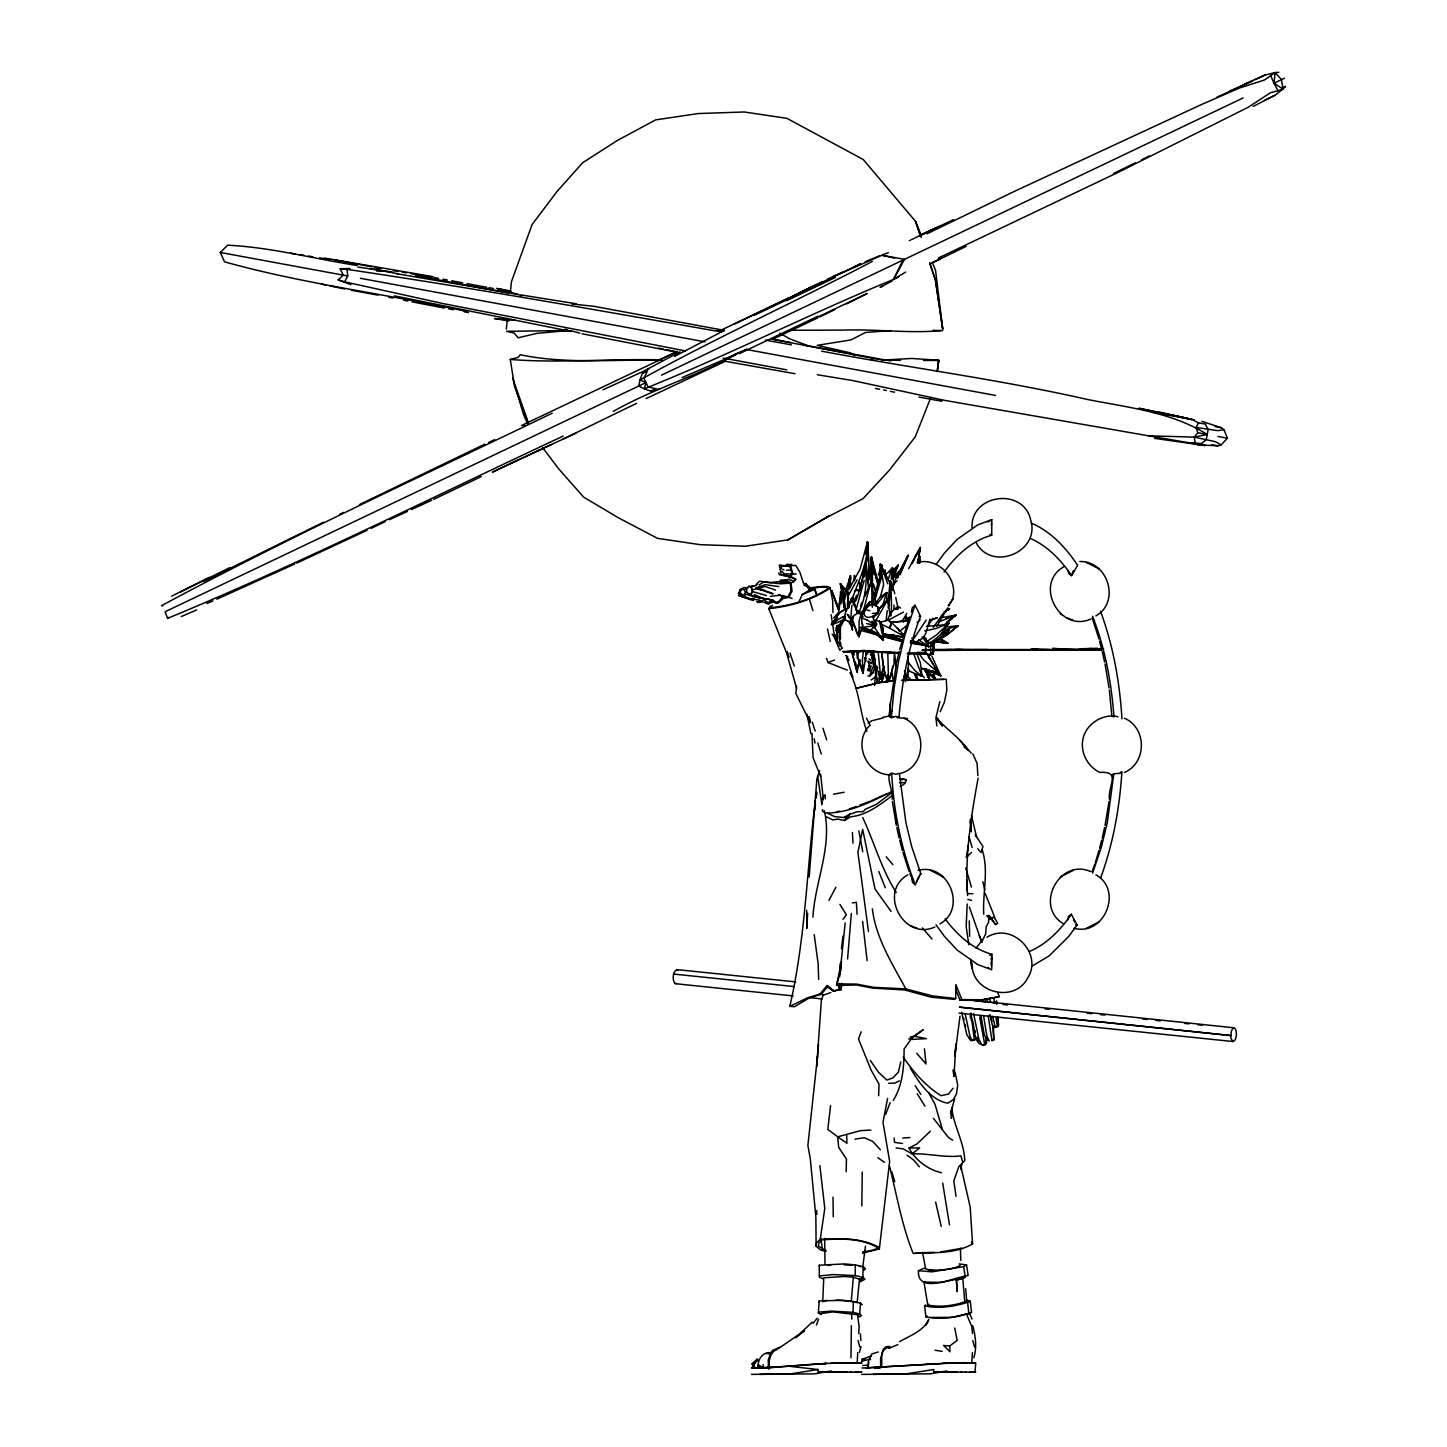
<?xml version="1.0" encoding="UTF-8"?>
<svg xmlns="http://www.w3.org/2000/svg" width="1447" height="1447" viewBox="0 0 1447 1447"><rect width="100%" height="100%" fill="white"/><g stroke="black" fill="none" stroke-linecap="round" stroke-linejoin="round"><path stroke-width="1.5" d="M824.989 1264.352L824.663 1238.325M860.061 1281.825L864.98 1279.202L862.864 1277.285L855.267 1275.585L855.286 1264.913L844.325 1263.9L819.291 1265.239L819.328 1277.158L822.818 1278.786M833.02 1197.23L833.255 1216.782M770.274 596.417L780.295 595.133L782.393 596.67L787.711 597.123L790.858 591.28L790.912 586.994L790.044 583.231L786.173 581.676L789.158 582.87M790.894 591.063L790.912 587.609L790.858 591.28M851.361 1325.597L850.981 1357.792M753.381 1366.149L754.954 1362.586M840.11 600.65L840.472 591.642M840.598 971.588L841.431 961.658L836.565 985.443L856.443 984.991L872.776 988.102L904.719 989.983L931.126 997.2L953.953 999.334L955.689 998.557L955.852 984.593L961.911 999.606L981.645 999.787L998.231 996.965L999.334 996.567L997.598 992.515M873.5 604.629L871.781 605.027L873.5 604.629L872.36 587.392L872.27 607.378M879.089 682.803L879.27 675.387M868.146 651.204C851.777 646.592 859.102 663.323 863.154 673.108L866.03 654.659L868.58 651.729M868.309 559.79L867.458 541.902L860.061 569.159L848.593 589.87M919.514 562.63L919.623 559.374L918.881 562.485M846.206 1171.763L846.459 1158.993L838.699 1147.435L837.65 1136.836L827.793 1129.365L830.578 1105.58M986.673 915.824L988.735 915.426L988.608 922.282L986.203 926.568L985.678 933.731L982.242 941.147M859.934 1281.427L862.864 1277.285L863.135 1266.613L855.286 1264.913M912.514 641.419L916.078 641.943L923.114 638.073L922.065 636.861M1093.154 650.228L1079.064 649.685C1149.388 648.509 1039.669 647.641 1101.384 650.228L955.346 650.246M864.347 576.828L865.722 562.973C866.916 579.741 866.301 596.11 859.319 611.52C862.937 625.068 868.779 581.332 872.071 582.182L875.435 590.032M811.966 733.448L813.069 757.667L820.594 776.37M847.888 592.004L848.774 607.234M871.691 569.069L871.456 557.041L877.497 579.343M988.211 1016.174L992.009 1040.845L993.836 1039.941L992.714 1025.398M907.794 677.956L908.517 669.436M755.605 585.293L757.161 584.208M839.73 976.562L840.146 963.612M857.745 1352.638L857.221 1362.785L853.459 1362.857L858.849 1362.893M822.728 1301.83L823.759 1277.791L844.288 1276.471L853.332 1277.195L861.471 1279.835L862.864 1277.285M870.823 567.495L871.456 557.041L873.771 568.725M873.554 653.212L874.965 660.266M878.618 1095.741L879.034 1084.165L871.004 1069.894L858.505 1038.964L861.182 1031.765M983.725 914.215C982.531 892.799 989.006 870.642 982.169 849.715M919.08 559.971L919.478 556.372L917.525 562.883M925.935 649.522L925.555 645.073M848.647 592.185L847.436 605.027L848.304 608.228M821.299 1314.545L818.315 1313.026L819.273 1300.907L843.131 1300.292L860.513 1303.042L862.267 1304.76M951.782 1108.149L951.366 1118.169L951.782 1108.149C953.79 1126.146 964.154 1142.298 964.769 1160.53L958.728 1166.825L953.808 1180.933L956.033 1196.362M753.724 599.528L745.006 597.484L739.598 593.65L739.706 590.069L743.848 587.5L745.657 587.916M1109.379 799.25C1107.968 785.07 1121.461 770.998 1099.72 772.409C1088.144 766.729 1080.8 753.76 1082.627 740.882C1084.798 724.676 1101.854 713.841 1116.18 716.355L1118.043 716.826M859.5 1316.987L861.399 1315.63L859.681 1313.966L852.952 1312.357L853.441 1301.414M851.162 602.115C857.492 582.616 868.309 563.552 867.458 541.902L868.869 560.821L867.748 578.89M896.362 664.028L890.448 703.658L889.272 716.536L891.298 717.73L894.101 688.302L898.605 661.189L904.809 635.414L915.065 605.226L920.545 616.422C907.794 648.437 901.987 683.635 898.931 717.224M880.463 607.794L879.324 608.608L875.109 604.683L875.525 590.286L880.5 578.221L880.391 564.167L887.825 583.846M861.833 1206.002L862.231 1172.016M987.578 650.228L923.041 650.3L951.149 649.558M840.237 627.057L840.49 638.995M839.296 985.1L839.079 989.368L833.237 991.086L827.051 985.588L819.997 994.053L807.01 998.05L789.809 1006.316C805.581 938.542 806.793 868.815 815.385 800.137M866.753 549.01L867.458 541.902L866.988 561.816M867.458 553.116L867.458 544.018M872.306 605.352L872.36 587.392M873.283 664.86L871.42 653.972M936.028 924.814L944.385 936.318L957.136 950.064L977.702 964.534L991.665 969.761L991.973 954.315C972.511 949.033 956.865 934.726 945.126 918.809M850.348 586.813L850.438 575.544C847.779 586.885 839.188 599.51 845.97 610.743L846.658 610.308M926.369 669.165L927.672 677.305M807.643 913.473L806.775 928.468L806.684 910.326M841.503 983.309L841.141 989.676L833.237 991.086M991.611 957.408L991.466 959.433L991.629 957.191M944.095 572.017C955.979 555.63 971.769 540.708 991.72 535.209L991.774 519.672L977.702 524.917L957.154 539.387L944.385 553.116L936.173 564.402M809.18 876.991L816.904 778.721L819.635 770.618M836.059 637.476C835.733 640.695 835.841 631.037 836.059 635.938M836.529 637.476C836.167 640.569 836.312 631.091 836.529 635.938M874.476 685.372L876.05 670.268M952.777 598.732C958.258 578.149 937.927 557.005 917.199 562.449M991.358 525.713L991.521 522.982M967.645 1362.839L971.751 1362.785L972.42 1352.638M991.484 959.271L991.557 958.33M847.58 958.981L851.342 913.437M991.43 966.216L991.448 959.813M858.704 1333.555L859.174 1326.646L857.474 1314.726L832.622 1311.886L820.865 1313.641M838.699 612.262L840.653 598.262M852.464 629.843L850.872 619.443L847.508 614.469L850.709 619.171L850.619 624.326L852.464 629.843C850.746 623.567 851.017 614.107 859.174 613.221M967.193 903.977L966.198 926.568L968.803 944.764M863.823 574.947L865.722 562.973L868.544 587.826M867.187 620.076L875.851 625.538L871.004 629.752M812.925 917.127C814.932 881.711 832.586 846.495 824.356 810.754M887.246 682.369L887.3 674.863L887.698 676.328M859.681 1313.966L860.513 1303.042M845.193 922.915L840.074 972.601L836.565 985.443M875.779 602.712L880.228 597.105L886.722 592.601L886.83 600.957M859.554 1278.515L857.185 1302.445L851.288 1301.16L853.332 1277.195M890.393 702.609L889.272 716.536L891.84 710.64M1120.087 773.331L1113.846 773.729L1107.281 822.62L1101.493 846.658L1092.612 873.12M918.411 562.25L919.478 556.372L919.568 560.767M818.568 1044.318L816.687 1066.385L821.408 999.588L823.253 995.192L830.885 992.533M872.035 577.642L871.908 564.312L874.422 569.829M839.586 983.454L839.079 989.368L841.141 989.676L841.774 983.725M861.652 1362.025L861.869 1359.438L871.6 1355.785M835.552 637.422L835.498 635.124M856.244 631.688L858.993 636.68L862.9 625.484C859.048 616.766 865.216 608.301 870.588 601.572C868.164 600.487 856.968 622.825 862.828 613.221M844.27 595.658L842.552 589.038L841.051 603.725M967.609 895.548C964.697 856.118 971.046 816.795 978.118 778.124M876.321 614.866L877.786 613.04L878.094 607.324L879.034 610.507L873.626 617.76M758.698 1359.493L754.05 1363.96L754.809 1367.885L751.518 1367.94L757.523 1367.885M993.836 1039.941L993.51 1027.515M851.867 605.389L850.727 619.135L851.18 618.176L852.319 619.226M862.683 1267.572L865.469 1246.193M847.906 600.758L848.539 597.394L847.616 603.345M853.893 580.989L854.435 575.4L854.833 579.668M870.262 573.121L870.443 571.312L868.2 579.632M881.928 651.837L881.947 652.742M838.88 604.792L840.653 596.417M817.555 1056.147L807.878 1145.481L810.266 1158.432L815.855 1216.674L816.108 1246.229L820.521 1249.919L824.627 1251.13M796.555 686.348L795.814 693.366L810.284 722.722L809.072 716.934M836.547 631.037L836.836 627.166L836.565 630.856M891.207 579.252L892.455 567.658L888.458 572.071M1282.078 88.303L1285.515 86.35L1283.001 89.099L1277.954 90.727L1273.975 83.239L1275.114 72.567L1278.841 72.35M506.323 329.12L507.499 318.322M510.321 292.366L511.496 281.568L532.116 224.502L557.24 191.239L582.671 162.715L617.308 140.522L655.563 119.902L698.268 113.553L744.192 111.98L786.879 118.328L863.244 159.532L915.499 221.337L921.359 235.68M882.977 668.821L880.843 679.041L874.784 663.214M816.108 1246.229L816.578 1242.828L820.214 1239.428L824.79 1208.426L819.87 1165.577M917.38 652.308L925.32 652.633L929.173 655.817L933.188 653.899L932.845 644.747L928.648 642.269L925.754 645.597L911.23 643.282M959.994 1016.21L954.857 1055.984L955.942 1043.974L953.953 1076.478L953.012 1070.057M766.385 595.585L752.53 591.57L751.228 587.211L748.587 586.433L746.525 588.748L746.779 592.149C755.008 599.51 767.905 596.996 777.003 602.657C782.483 598.968 776.008 605.172 774.362 601.446M814.751 810.157L815.457 803.989M933.803 650.481L933.008 651.91M887.228 610.562L886.089 620.673L881.006 622.047L875.055 620.094L876.683 624.091L874.675 627.6M918.158 562.684L919.478 556.372L919.713 562.087M778.812 572.831L779.318 574.766L789.881 575.924L795.814 579.325L793.318 582.237L790.984 582.671L786.824 580.989L781.217 581.875M864.203 580.392L856.19 609.259L857.546 613.076L856.443 610.055M863.479 650.897L862.358 659.76L863.154 673.108L862.177 669.925M754.231 1364.141L755.714 1361.283M851.994 622.427L845.355 619.967M896.833 578.547L897.466 573.338L898.225 577.48M740.828 595.35L743.342 595.857L745.476 592.402L744.21 589.689L741.099 588.82M866.391 654.605C864.148 647.695 867.169 655.545 867.133 653.845M850.583 1362.748L857.221 1362.785M841.431 948.707L843.04 936.028M878.817 671.951L880.843 679.041L883.592 666.126M882.58 571.475L881.711 565.162L878.944 581.188M937.24 371.608L938.741 360.285L911.7 358.458L881.133 360.194M841.991 593.342L842.552 589.038L843.185 594.934M884.533 574.097L885.039 570.19L883.592 573.681M937.439 370.269L938.741 360.285L923.53 360.484M937.529 368.985L938.651 360.375L931.977 360.412M903.959 676.635L906.202 679.367L908.445 665.602L908.047 655.979M972.04 527.558C970.503 494.006 1023.445 487.042 1030.644 519.835C1040.809 551.868 991.521 572.325 976.038 542.48M836.257 631.001L836.366 627.148L836.963 631.453M888.06 602.567L890.194 580.826L893.324 589.146M879.179 608.518L887.97 599.329C892.727 643.029 891.659 587.808 890.194 580.826L891.298 582.996M925.248 652.362C925.646 650.734 924.723 653.556 928.052 654.749L930.747 653.302L930.511 646.628L925.917 644.91M875.381 598.154L881.205 578.384L880.391 564.167L886.486 576.81M943.607 1363.345L868.019 1367.759L868.869 1362.351M868.146 589.996L867.929 589.616M820.666 1363.707L769.478 1367.469L769.207 1364.141C768.863 1380.474 765.969 1352.439 776.533 1349.888M883.176 670.793L883.99 666.289M919.894 550.782L920.364 547.545L915.173 556.57M816.18 797.822L816.759 793.824M1109.053 801.457L1105.038 825.441M827.123 1363.418L768.484 1367.795L768.23 1360.379L770.69 1352.674L772.843 1350.196L780.023 1347.157M862.484 1253.174L879.36 1248.96L889.652 1161.308L882.977 1122.311L887.59 1098.4M840.002 624.995L836.999 625.502L837.506 643.372M839.875 625.411L839.115 636.77L840.526 645.615L838.139 645.688M852.102 620.003L851.885 618.773M849.914 583.231L850.438 575.544M859.409 630.946L858.993 636.68L853.26 624.362M1111.676 775.067L1113.846 773.729M802.199 594.645L815.095 589.2L810.845 589.146L802.199 594.645L798.762 602.205M976.146 1037.445L974.844 1039.977L971.498 1039.995M865.469 554.092L867.458 541.902M884.334 574.296L885.039 570.19M860.115 630.277L858.993 636.68L859.066 620.998L860.929 614.686M966.234 857.528L968.423 845.012M868.996 579.704L870.497 571.294L868.435 579.578M989.694 916.982L995.572 924.488L997.67 923.439C996.911 921.775 993.04 914.124 992.172 918.718L990.164 919.207L990.417 917.796M867.223 620.04L861.471 617.833M882.363 606.329L886.722 592.601L875.218 605.895M917.579 563.263L920.364 547.545L908.662 568.635M911.411 612.027L912.297 607.631L915.065 605.226M815.692 798.129L816.795 792.233M1067.741 919.948L1068.519 916.367L1071.323 914.269L1077.093 924.959L1068.827 936.318L1049.364 955.725L1032.615 965.782M881.06 568.599L881.711 565.162L882.182 570.498M877.045 681.826L877.642 678.661M899.944 574.984L900.667 571.294L894.843 577.154M917.977 561.02L919.478 556.372L919.08 562.793M868.019 582.345L871.456 557.041L872.342 574.694M850.999 577.896L844.288 600.523L845.97 610.743M923.114 638.073L925.917 633.044L929.896 619.171M880.355 596.996L883.647 584.678L880.391 564.167L889.833 582.942L890.701 588.477M918.519 557.873L920.364 547.545L917.705 552.302M868.544 667.157L868.905 665.403M896.814 661.912L899.148 651.367M847.743 596.67L848.539 607.939M1102.234 838.084L1104.567 827.557M892.835 665.964L892.039 669.093M884.786 672.005L880.916 682.821M852.156 652.507L857.112 672.095L859.825 659.778L859.988 661.804M884.786 672.258L882.435 680.144M998.195 1026.429L998.159 1017.313M900.776 1061.953L898.388 1072.064L892.835 1077.943L886.902 1080.059L878.564 1072.354L870.316 1060.452M871.257 586.216L872.559 580.79L871.908 564.312L876.556 578.131M960.681 1169.122L962.038 1163.497M757.016 583.666L759.44 581.224L770.31 582.526L780.711 581.441M677.829 970.159C672.765 969.11 671.715 980.957 675.369 983.689L793.155 995.916M870.967 666.362L869.882 669.907L867.567 670.467M925.357 652.742L925.899 650.246M758.481 1366.547L758.771 1365.353L758.138 1367.867L768.031 1367.524L759.132 1367.885M891.913 669.943C887.264 699.498 881.892 659.217 881.838 651.964L882.706 651.801M758.771 1365.353C755.732 1369.803 764.74 1367.144 758.192 1367.722C757.396 1360.723 761.393 1352.963 769.099 1352.511M951.728 1109.198L950.607 1113.629L954.658 1098.526M899.69 649.323L909.241 617.76M1099.557 848.322L1101.692 840.128M1231.397 1031.205C1235.865 1020.316 1239.193 1039.778 1232.898 1041.533L959.035 1013.117M939.881 701.56L935.902 717.748L936.842 725.96M1231.234 1031.91L1230.909 1038.295L1232.898 1041.533M863.389 665.457L863.515 666.995M888.096 608.011L890.122 596.092L890.194 580.826L892.654 590.376M897.466 573.338L892.455 587.681M649.124 368.569L642.414 373.344L640.026 379.946L646.031 382.551L644.277 388.845L650.897 391.16L658.819 388.936M859.428 1352.312L861.019 1346.705M875.182 604.068L874.332 603.761C859.156 607.053 861.67 625.629 877.786 613.04L879.034 610.507M818.966 1301.974L819.273 1300.907M845.374 617.507L837.09 633.858L841.159 621.74L844.686 617.887M865.342 572.252L865.722 562.973C864.691 568.454 854.996 616.802 852.627 597.557L847.833 605.75M837.09 633.858C836.655 625.122 844.361 620.654 845.663 613.763M1095.433 862.213L1099.033 850.366M869.864 668.604L870.768 665.747M973.813 1357.792C977.069 1347.464 975.549 1335.87 972.691 1325.597M848.141 607.957L852.627 597.557L857.384 612.678L856.552 610.345L859.319 611.52L859.355 613.854M858.107 664.716L857.348 666.669M904.013 636.3L889.706 628.233L891.551 622.409L907.45 620.817L902.385 621.487M864.8 564.927L862.665 578.818L859.174 590.304M852.952 616.313L852.771 620.184L856.515 630.693M881.006 622.047L881.639 624.362L889.706 628.233L891.569 622.427L906.781 620.636M889.706 628.233L891.569 622.445L903.217 634.311M861.725 602.766L860.549 606.076M886.125 594.41L886.722 592.601M878.257 1351.986L871.763 1353.958L868.236 1361.681L868.001 1367.596M918.519 555.467L919.351 553.043M853.242 602.169L856.769 595.223M875.887 620.474L887.97 599.329L888.603 605.823M878.293 575.02L881.711 565.162M919.261 550.728L920.364 547.545L917.886 554.074M1092.141 871.691L1094.782 864.112M1100.57 878.112C1113.05 844.053 1119.598 808.005 1121.895 771.848L1120.629 772.879M845.193 617.272L844.596 618.99M875.381 666.416L875.525 668.369M911.719 878.184L912.532 882.435L915.264 884.75L919.351 876.14M822.71 809.633L822.24 810.935L825.514 813.124C849.226 813.087 871.691 801.602 892.455 791.202M986.275 1040.248L985.841 1044.101L983.291 1045.186M888.114 579.469L892.455 567.658L893.595 585.8M816.415 1325.018L818.586 1319.212M892.709 578.782L898.28 565.18L893.378 569.593M916.512 881.567L917.091 880.065M885.6 1114.516L890.14 1102.632M866.771 591.895L865.035 596.182M1031.223 523.072C1050.884 531.447 1066.005 547.744 1077.617 565.289L1071.63 575.653L1068.827 573.537L1068.139 570.425M1073.493 570.878L1072.191 574.188L1073.276 571.402M930.493 398.341L915.228 436.885L889.399 470.166L862.973 498.709L826.128 517.719L787.855 539.912L745.169 546.261L700.221 544.669L657.517 538.338L618.285 517.719L583.647 497.135L558.47 468.593L542.661 447.684M890.303 611.575C888.259 619.189 895.91 602.838 900.54 608.102M898.515 638.507L902.241 640.099M928.757 1319.32L925.754 1325.235L928.612 1320.424C922.354 1331.312 910.018 1335.726 899.6 1341.64M871.727 661.93L870.967 663.757M940.206 711.743L944.403 702.157L946.863 690.02L946.248 679.258L902.096 680.47M864.564 659.163L865.234 657.662L866.138 658.331M912.352 563.534L916.385 554.635M847.779 596.471L857.094 579.867M851.288 618.213L850.709 619.135L847.508 614.469L850.709 619.153M895.747 568.49L898.28 565.18L892.817 577.027M926.279 653.845L924.199 653.538M892.039 622.391L887.698 619.967L890.014 613.781M861.327 616.06L870.588 601.572M902.928 260.116L893.541 279.398C809.615 313.945 728.546 355.076 644.277 388.845L638.778 386.005L640.026 379.946C716.066 337.73 795.344 301.826 872.324 261.419M932.79 618.158L928.449 625.267M893.215 1100.48C902.801 1085.178 903.995 1066.656 904.122 1049.057L911.972 1037.933L923.222 1029.685L914.034 1036.197L910.217 1037.083M861.146 588.35L861.815 587.012M912.424 562.051L913.69 559.591M851.56 651.24L857.112 672.095M828.968 900.36L835.86 887.264M866.446 653.411L868.887 651.041L872.83 654.84M867.006 591.588L872.071 582.182L875.634 591.1M343.301 275.147L338.146 279.904L344.603 281.821L347.805 275.979L346.9 269.341L340.19 268.816L343.301 275.147L347.805 275.979M870.208 1358.643L870.569 1359.71M1195.023 442.257L1194.281 437.103L1197.863 432.743L1196.072 427.408L1198.604 422.85L1205.369 424.098L1208.136 429.632L1206.346 439.327L1201.788 443.505L1189.959 442.746M868.091 589.273L872.071 582.182M926.189 620.04L913.799 638.67M762.913 600.161L759.241 602.042M947.785 607.812L936.752 626.298M868.562 588.097L871.962 578.8L870.75 583.268L871.456 557.041L872.577 563.625M779.318 601.12L782.393 596.67M948.816 606.004L952.922 598.805L948.237 605.588M900.36 573.573L908.246 555.232L900.577 569.738L893.215 576.973M646.031 382.551L165.103 611.755L167.545 618.375L168.159 617.326M875.652 590.376L877.515 587.446M796.61 688.302L786.535 652.796L768.773 608.662L770.383 605.986M831.229 624.29L839.803 612.841L845.193 609.205M861.49 1279.455L860.26 1279.13L861.471 1279.835M739.58 591.968L741.823 589.924M905.207 618.375L906.636 616.35M925.031 653.881L926.315 653.755L907.142 653.773M772.372 605.262L770.817 607.722C790.587 605.443 811.333 600.017 827.955 588.585L826.327 587.156L821.335 587.084L809.253 588.423M876.647 666.325L875.507 667.356M1071.323 914.269C1060.669 929.716 1047.013 944.005 1029.468 951.439M896.688 577.317L900.667 571.294M917.561 878.854L920.907 873.934L911.719 846.658L905.912 822.62L899.347 773.385L895.639 774.362C881.241 767.778 894.933 794.132 892.003 799.25M900.106 786.354C907.558 783.84 908.246 777.057 899.708 779.191M825.025 794.801L821.697 799.775L822.276 802.922M989.82 1014.546L992.335 1025.218L995.21 1026.972M906.763 613.383L901.951 621.505M942.956 613.637L933.297 627.401M930.946 643.173L934.418 642.938L930.692 644.819M898.696 573.247L908.246 555.232L901.951 569.973L898.243 575.128M934.31 643.282L932.519 644.602M909.638 616.928L906.654 620.202M869.719 725.562C852.12 742.618 866.626 775.339 890.701 774.814M916.91 642.179L928.576 646.7L925.99 638.434L924.326 639.068M870.009 651.53L871.438 651.331C876.538 657.969 877.316 672.746 867.911 676.075M752.82 1366.981L752.169 1363.689L755.027 1361.374M842.968 919.37L846.368 914.811L839.911 904.393M893.125 572.017L898.28 565.18M976.038 948.219L980.759 942.033M753.254 1363.164L757.251 1358.805M764.088 599.872L768.23 603.073L771.595 599.836M889.344 716.12L890.99 715.885M891.551 792.884L876.484 804.279L865.107 809.379L863.371 811.604L857.293 811.749L849.895 814.245L844.831 820.485L837.433 819.111L832.893 819.906L826.092 816.687M833.617 618.014L838.537 612.497M953.067 1088.234L948.509 1094.041L941.02 1095.686C925.809 1086.209 913.364 1071.829 903.163 1057.106M744.21 589.689L747.394 588.079M844.053 617.779L843.022 616.838L838.428 619.298L832.025 624.417M812.943 1323.408L817.229 1318.181M827.793 813.323L834.521 816.56L843.999 817.555L849.895 814.245L844.831 820.485L850.492 816.832C866.518 815.258 879.812 804.966 892.546 795.362M880.409 607.849L887.97 599.329M831.464 624.453L837.469 617.706M789.809 1006.316L794.439 1006.714L808.891 998.159L821.299 994.125L827.322 987.035L827.051 985.588L834.593 991.394L827.322 987.035M812.129 1322.178L795.669 1337.715L804.442 1330.77L777.763 1348.984M849.895 814.245L843.999 817.555M892.274 634.564L888.331 635.143L903.525 637.114M768.411 1353.886L769.442 1352.71M759.042 584.968L763.709 582.038L780.349 583.774L790.026 583.213M757.993 602.513L762.786 601.789L768.23 604.123L772.445 602.097L778.088 603.073L783.333 598.425L788.85 597.34L792.052 591.1L790.984 582.671M903.416 622.101L907.233 617.869M863.968 1270.267L865.487 1268.603L863.135 1266.613M790.46 576.376L792.92 573.736L790.478 565.795L786.933 564.439L784.383 566.193M873.771 672.15L869.683 676.075L870.37 675.333M1197.465 444.844L1218.103 445.785L1221.159 444.916L1227.418 438.206L1223.963 429.669L1221.431 427.769L1201.806 421.294M1074.054 928.269C1104.495 936.553 1123.306 889.995 1095.904 874.802M1090.785 871.619C1059.276 857.546 1033.773 906.853 1063.744 923.891M892.853 585.113L897.086 580.681M942.178 632.502L949.087 630.06L939.139 639.9L931.832 642.486M748.28 593.813L750.631 593.776L752.585 591.588M859.88 589.815L854.544 590.665L859.898 589.797L858.198 591.262L859.898 589.815L859.554 582.345M878.311 580.916L881.205 578.04M466.495 311.449C386.15 293.886 303.707 284.028 224.538 261.817L220.324 252.465L227.595 245.212C271.258 247.292 314.126 258.814 357.246 265.525M967.392 856.497L971.516 852.373M869.575 671.046L869.882 669.907M965.674 1288.734L966.705 1301.142C954.821 1305.538 940.405 1307.708 927.78 1304.995L928.522 1304.29M930.403 1131.156L916.91 1143.998L909.042 1148.032C915.336 1160.259 928.16 1169.755 941.454 1172.703M906.202 625.954L899.708 631.362L897.176 627.691M944.095 625.719L955.942 615.12L942.775 617.417M974.356 1040.266L970.919 1012.972M961.459 1168.561L960.989 1166.734L970.195 1207.069L972.565 1243.877C955.201 1254.205 932.917 1252.397 913.184 1253.464C901.915 1225.718 896.887 1195.331 889.543 1166.336M940.894 634.473L949.087 630.06L933.876 642.359M841.684 648.491L839.766 650.228L834.829 638.398L831.103 614.704M886.089 620.673L888.331 619.678M927.78 1304.995L923.982 1282.096L924.796 1281.373M870.244 673.741L873.97 664.933L871.854 653.339M970.051 1015.921L970.847 1018.019L971.606 1017.024M928.648 642.269L929.896 643.282L931.163 642.233L933.713 644.295L934.274 647.731M970.847 1018.019C975.314 1021.799 972.42 1038.856 979.981 1044.119M947.387 626.913L958.384 625.647L946.555 635.36L935.341 641.437M891.298 717.73L895.639 716.355L899.238 717.278M933.713 644.295L932.754 645.073L929.896 643.282M930.511 646.628L932.845 644.747L933.858 649.486L933.188 653.899L930.747 653.302M778.016 602.296L779.21 601.265M896.073 1147.923L903.181 1148.9L912.153 1153.856L919.659 1147.905L909.042 1148.032M845.138 609.639C844.18 611.285 842.19 593.849 842.552 589.038M755.063 1361.717L756.98 1360.234M967.175 1300.184L970.286 1301.323L971.552 1312.411C957.607 1317.53 940.622 1319.971 925.935 1316.842L927.002 1316.01M1242.81 84.848L1264.841 75.117L1275.114 72.567L1281.499 79.657L1283.001 89.099L1275.114 95.213L1265.022 100.024M993.908 1039.217L991.973 1039.887M768.538 602.838L769.478 602.115M917.091 622.264L920.111 619.967M942.757 630.386L958.384 625.647L946.392 634.889L934.834 641.455M949.702 1346.017L949.974 1351.733L943.589 1345.457L949.702 1346.017L957.172 1340.374L954.731 1328.02M946.41 622.228L955.942 615.12L946.049 618.538M1275.114 72.567L1264.407 80.019L1239.229 88.104L1201.697 104.437L1013.967 191.565L926.822 233.889M925.935 1316.842L924.561 1305.809L925.754 1304.941M871.166 680.018L875.634 676.78M676.382 983.345L675.369 983.689M888.44 620.112L903.416 612.081M876.683 624.091L872.469 627.437M906.292 779.68L905.279 780.385M868.254 723.138L871.6 720.823L883.213 717.911M939.935 923.891C967.374 908.716 948.545 862.141 918.122 870.407M907.812 874.802C877.823 891.804 903.362 941.165 934.852 927.039M1063.744 566.826C1033.61 583.937 1059.566 632.954 1090.785 619.081M1095.904 615.897C1120.828 601.843 1107.805 560.604 1079.824 561.526M959.108 1263.882L966.56 1264.913L968.133 1275.585C956.268 1276.363 917 1295.825 918.447 1270.701L924.127 1268.169M808.041 588.043L823.18 586.397L828.48 586.578L830.216 588.097C812.147 600.125 790.152 606.456 768.773 608.662M674.537 356.396L724.404 330.368L720.624 331.851M1124.536 772.409C1146.983 762.732 1146.965 727.986 1124.536 718.273M886.016 573.934L889.399 571.71M892.401 280.808L880.102 287.356L882.779 285.963M1099.358 921.721L1086.48 928.269M895.729 278.656L899.057 276.504M1060.289 876.972L1073.149 870.407M752.729 589.87L755.786 588.893L764.559 590.466M757.432 588.531L772.879 594.048M964.896 1277.158L956.395 1280.089L957.245 1291.773L956.395 1279.98L965.312 1277.285L963.648 1266.613L966.56 1264.913M862.9 627.311L875.851 625.538L872.523 616.494L873.409 616.874M945.198 632.52L949.087 630.06M826.128 517.719L828.625 516.145L787.855 539.912M988.048 522.005L991.774 519.672M900.577 634.419L902.747 634.13M924.561 1305.809C939.193 1309.191 956.34 1306.388 970.286 1301.323M931.416 642.161L940.441 634.799L949.087 623.114L942.739 624.995L926.406 626.298M905.695 272.054L893.541 279.398L904.502 259.357L882.037 255.233L827.575 279.144M846.224 655.581L848.647 660.284M923.132 637.621L928.576 646.7L918.682 639.791M891.804 577.878L900.595 573.247M831.826 624.923L844.433 619.316M887.246 793.607L871.528 800.571M748.587 586.433L756.22 585.583M929.878 1317.439L952.253 1317.349L969.49 1313.189L971.986 1319.085M754.05 1363.96L753.399 1364.485M680.054 351.784L642.721 371.626L602.929 389.822M943.733 612.153L949.521 609.06L945.85 610.363M841.25 611.394L843.095 610.399M927.129 641.31L936.625 634.835L949.087 623.114L936.028 628.523L924.796 630.91M180.513 591.932L229.657 567.712M868.815 651.457L870.226 651.114M1233.278 1027.714L969.508 999.967M203.593 581.459L323.477 522.204M1253.12 106.463L1274.554 95.484M922.499 1252.36L925.61 1268.531M209.489 577.335L171.56 596.2M899.401 1080.855L894.915 1083.134L888.729 1083.278M846.495 303.888L867.241 293.488L811.08 320.257M646.158 398.576L723.826 362.003M481.218 476.606L433.648 499.36M636.571 403.351L562.666 439.309M613.239 411.436C652.543 389.044 696.387 376.31 735.908 354.515L682.188 377.504M339.52 514.409L343.554 512.419M359.688 504.46L484.817 444.157M933.116 262.233L940.948 258.362M933.026 644.512L934.418 642.161M907.884 669.147L909.964 671.444L921.992 676.4L920.491 663.07L916.512 652.868M989.766 955.4L991.973 954.315M677.323 351.621L521.445 425.545L525.478 425.454M790.388 297.359L821.896 281.912M1113.503 173.513L1135.443 162.769M1141.43 159.839L1149.424 155.932M859.446 612.913L862.937 611.213M720.751 330.296L788.615 297.901M930.276 263.842L966.252 246.297M518.478 459.73L492.432 472.138L551.578 444.464M819.617 316.965L834.883 309.568M815.692 284.878L798.491 293.162M656.16 361.334L677.286 351.259M734.172 324.164L860.585 263.897L853.513 267.116M909.44 240.618L910.579 240.075M911.682 239.551L953.537 219.6M754.484 315.229L805.726 290.811M786.662 300.687L835.317 277.517M552.229 413.191C421.493 476.244 289.291 536.927 161.485 605.678L162.697 605.859M1255.309 79.657L1264.841 75.117M642.414 373.344L647.533 370.902L643.897 378.101L648.147 387L656.034 388.718L650.897 391.16M661.586 375.135L1243.19 97.926M1270.683 75.479L1273.975 83.239L1284.411 78.265M563.136 436.108C431.622 497.461 301.663 562.992 167.545 618.375M367.032 530.326L296.689 563.118M371.083 528.39L385.282 521.625M739.2 353.737L817.862 316.26M817.591 317.942L773.096 339.068M865.595 1358.588L861.869 1359.438L862.123 1361.157L869.9 1359.203L869.629 1357.557M919.695 235.535L939.374 226.347L919.532 235.59M858.541 264.801L860.006 264.114M509.796 463.872L575.96 433.105M920.31 235.336L928.232 231.665M294.682 564.041L216.851 599.185M389.333 519.726L407.457 511.406M411.491 509.543L431.64 500.3M832.785 276.612L842.263 272.271M488.742 442.366L494.621 439.689M938.343 258.036L1118.386 172.229L1248.327 107.187L1270.448 92.735L1277.954 90.727M1216.945 97.184L1252.74 80.887L1229.245 91.324M933.044 645.181L934.473 643.065M746.525 588.748L747.538 588.296M779.752 582.309L783.207 580.772M850.709 619.171L851.777 618.81M725.869 358.549L746.978 349.252L733.376 354.967M945.741 610.724L949.521 609.06M206.885 603.544L212.872 600.921M538.953 450.505L537.579 450.632M862.231 616.928L863.135 616.549M181.255 616.549L196.629 609.983M955.942 615.12L938.886 621.812M888.892 1348.369L897.809 1344.625M865.216 261.708L879.487 255.812M986.944 937.294C1011.688 921.522 1043.45 953.302 1027.696 978.045C1014.166 1004.091 970.72 992.461 972.04 963.141M928.974 643.101L931.163 642.233L933.912 644.765M843.022 616.838L844.958 616.042M954.713 627.13L958.384 625.647M739.544 591.534L738.187 593.668L740.864 593.36M754.176 585.872L751.228 587.211L752.53 591.57M883.158 631.254L882.001 625.068M826.508 658.367L828.028 662.545L834.539 660.031M932.519 619.533L937.294 617.688L930.548 620.293M859.807 805.129L870.135 801.186M1120.376 772.409L1121.534 771.975M882.779 254.672L888.386 252.682M768.827 1352.999L766.838 1353.668M849.371 808.873L856.407 806.522M955.563 989.006L960.03 1000.239L961.911 999.606M999.334 996.567L979.583 1000.456L960.03 1000.239M908.734 1039.018L911.972 1037.933M745.476 592.402L746.417 592.112M846.676 1135.063L846.929 1143.293L837.65 1136.836L860.549 1130.65L870.895 1130.053M897.61 635.975L894.246 636.463L899.817 639.357M923.982 1282.096L941.4 1282.386L965.312 1277.285M893.685 716.862L892.347 717.206M528.282 423.392L514.517 386.168L510.285 359.453L518.171 357.409L520.197 354.732C566.699 364.517 615.011 359.019 662.274 360.393M920.419 643.933L922.915 643.843M894.156 634.799L888.44 635.016M931.072 644.421L934.527 643.21L934.581 641.491M900.396 773.385C925.809 767.145 927.979 728.257 903.995 718.273M856.859 688.247L880.934 682.26L893.468 680.958M809.976 589.363L810.465 587.988L805.038 583.322M855.738 688.302L881.838 681.953L893.848 680.687M881.729 678.733L883.032 678.408M808.819 589.616L810.917 589.309M780.114 580.229L788.506 579.469L794.204 581.188M739.797 594.898L741.551 595.477L738.458 595.495L750.306 599.402M963.648 1266.613L932.067 1271.841L918.447 1270.701M958.059 1279.492L962.78 1278.515L964.823 1302.481M900.993 779.951L903.416 779.39M853.368 651.566L851.234 651.548L859.265 650.987M836.366 811.839L839.748 811.116M962.201 1248.236L940.731 1251.944M817.356 374.737L852.59 380.525L944.674 400.367L1148.665 435.836L1194.281 437.103L1207.25 434.48C1171.618 412.015 1127.973 407.548 1087.33 399.444C999.479 379.476 910.109 367.918 821.697 351.187M882.797 717.314L889.977 715.867M846.097 655.654L847.797 656.721M867.278 1365.263L862.593 1365.443M867.259 652.814L868.489 652.579M786.933 564.439L791.889 564.493M833.49 794.222L844.144 792.269M862.665 1251.981L872.342 1250.262L877.099 1248.508L876.484 1246.952C860.006 1237.945 840.164 1238.578 821.968 1239.844L818.93 1243.1L818.441 1246.156L826.346 1250.932M819.436 1275.947L832.893 1274.572L855.267 1275.585M831.32 1370.96L814.697 1373.854L751.391 1374.379M946.881 1370.96L930.15 1373.854L861.634 1374.379M781.29 582.436L786.336 581.875M818.821 1312.122L831.844 1311.109L852.952 1312.357M827.594 1265.474L830.867 1264.949M852.319 902.946L856.371 902.295L857.112 914.287M883.303 665.294L881.838 651.964L899.184 653.447M851.758 1372.1L818.333 1372.172L818.025 1369.513L790.804 1373.854L759.404 1374.379M854.906 1139.151L864.275 1137.704L872.776 1141.43L880.337 1149.768M1223.963 429.669L1217.596 430.645L1196.072 427.408M815.439 1364.195L825.857 1363.472L813.648 1364.34L816.904 1364.033M823.036 1300.943L826.762 1300.401M888.024 652.832L897.954 652.669M912.153 1153.856C928.251 1153.169 944.421 1157.962 960.862 1155.864L962.671 1161.869M790.478 565.795L795.76 565.343L799.829 572.09L804.243 585.42L810.465 587.988M985.009 1044.951L981.898 1044.987L978.95 1039.434L973.596 1013.605M847.707 651.476L851.722 651.259M769.026 1367.524L774.145 1367.252M890.231 1347.519L886.595 1347.917L884.135 1349.961C877.768 1355.604 887.536 1371.792 874.295 1367.686L879.776 1367.65L874.295 1367.505M881.838 681.953L888.187 681.284L887.318 676.78L888.295 681.519M889.796 1346.379L886.034 1346.777L883.394 1348.984L880.572 1358.534L880.662 1367.596M843.71 652.235L866.337 651.277M997.128 1026.05L998.484 1025.923M842.534 651.494L865.885 650.734L899.546 653.122M514.951 320.366L494.44 318.521L508.874 321.017M919.93 874.006L920.907 873.934M872.288 613.456L877.786 613.04M757.776 587.808L755.877 587.934L765.282 584.66L778.757 586.578M891.623 622.409L890.086 622.355M902.783 1138.011L909.874 1137.541M820.214 1239.428C839.748 1238.18 861.019 1237.673 878.727 1247.133L879.36 1248.96M739.706 590.069L740.918 589.996M911.881 1039.416L926.442 1038.639L914.034 1036.197M768.031 1367.524L758.156 1367.741L760.67 1367.849M934.635 1252.379L915.336 1252.903M567.839 330.585L537.054 333.316L518.207 337.784L514.137 333.063L506.613 331.327L567.242 330.531M745.277 594.102L759.639 598.226M958.818 1362.984L965.619 1362.658L950.426 1363.146M890.791 330.621L865.559 332.43L850.926 339.918L817.248 345.327L850.402 352.851L854.924 355.546M760.001 600.216L749.275 598.624L743.342 595.857M899.491 782.755L905.37 782.501M971.805 1362.658L965.601 1362.893M768.52 1367.524L769.478 1367.469M901.843 680.235L943.95 679.367M837.723 983.851L856.678 984.105L873.12 987.27L905.822 988.934L932.628 995.898L955.689 998.557M984.448 1043.812L985.968 1043.757M340.19 268.816L349.957 268.473M824.953 1363.472L850.131 1362.893M786.571 570.19L790.243 570.154M923.041 650.3L951.077 650.264M844.867 1362.947L843.131 1363.002M1097.64 648.455L1079.1 648.998L1093.19 649.522M789.917 566.392L779.282 564.999L781.181 574.441L783.858 575.816L789.881 575.924L792.124 573.609L789.917 566.392L781.199 565.976L781.615 568.942M830.867 1363.273L861.96 1362.984M750.631 593.776L751.771 593.74M963.322 649.558L933.876 649.631M963.304 650.264L933.876 650.354M931.597 653.339L932.827 653.067M945.343 1363.255L975.784 1362.984L974.934 1372.118M972.728 1363.02L974.916 1362.984M858.74 1363.02L861.055 1362.984M865.849 1367.885L950.082 1363.146L943.607 1363.056M861.055 1372.118L861.96 1372.1L850.384 1372.154M890.448 622.409L891.515 622.391M957.679 1363.002L964.823 1362.893M759.693 1367.885L754.104 1367.94M716.952 330.404L723.337 330.35M851.234 651.548L852.826 651.53M969.49 1372.154L972.782 1372.118M855.032 1372.154L858.722 1372.118M873.066 1374.379L906.31 1373.854L933.731 1369.513L933.93 1372.19L962.092 1372.118M1089.609 649.197L1097.622 649.16M961.134 650.246L971.172 650.191M972.529 650.246L984.521 650.191M933.93 1372.19L957.227 1372.118M960.645 1372.172L966.27 1372.1M955.255 649.558L971.281 649.522M972.493 649.558L987.632 649.522M818.333 1372.172L847.363 1372.118M942.612 330.531C909.53 333.678 876.538 328.921 843.275 330.115L790.84 330.26M873.463 655.545L873.337 651.096M924.452 652.47L925.555 652.47M926.225 653.664L907.667 653.483M931.47 653.664L933.134 653.61L931.181 653.212M910.416 925.682L917.199 928.269M987.252 999.678L987.523 1001.849L988.663 1001.903A8.501 5.517 69.6 0 1 989.35 1001.993L996.296 1003.495L996.042 1001.469M925.23 1268.856C934.418 1271.624 955.129 1269.525 960.103 1265.311M861.996 1367.94L868.797 1367.867M965.258 1372.154L975.784 1372.1M1018.67 650.191L1030.047 650.228M1069.586 650.228L1080.439 650.246L1052.584 649.197L1065.137 650.246L1059.891 650.228M999.931 650.191L1009.5 650.228M661.478 359.851C611.502 358.567 559.175 363.36 510.285 359.453M960.519 649.558L935.015 649.866M960.573 650.264L932.863 650.3M925.99 653.375L907.739 653.103M884.533 360.104L900.667 360.339M837.361 628.468L839.803 628.504M994.849 1027.515L997.471 1026.936L996.115 1018.091M836.095 1300.166L851.288 1301.16M571.836 303.671L576.358 303.78L520.902 294.935M837.035 626.135L839.423 626.189M933.098 330.296L940.894 330.531M1080.529 649.522L1052.566 648.455L1065.028 649.522M871.383 359.507L873.391 359.58M769.388 598.986L764.07 598.751L754.267 594.663M967.5 893.523L972.927 893.794M844.053 1264.768L852.247 1265.311M819.997 994.053L821.299 994.125M1049.6 649.522L1031.132 648.998L1038.096 649.522M899.618 652.706L882.001 651.584M972.927 1362.893L971.751 1362.785M1039.688 649.685L1049.69 650.228M887.662 652.814L871.365 651.638M971.226 1000.094L972.565 1000.221L969.725 1000.004M903.742 637.06L883.267 633.858L886.288 634.835M883.412 255.341L882.037 255.233L894.572 258.163M376.69 271.023L381.013 271.349M973.18 1000.293L985.787 1002.029L985.317 998.792M1031.186 649.685L1038.186 650.228M897.194 717.694L907.522 718.508M742.528 595.459L745.277 595.947M1089.591 648.491L1101.348 649.522L923.096 649.594M796.176 574.043L783.985 573.862L782.013 571.276M760.471 602.296L756.727 601.645M941.545 639.104L947.948 643.336L934.147 641.69M932.537 1270.068L929.535 1269.761L932.194 1270.05M872.975 651.096L875.525 651.421M676.491 969.562L795.796 981.916M1003.078 1004.507L1007.492 1004.96M1045.15 1008.885L1049.581 1009.337M1087.24 1013.262L1091.671 1013.714M1100.516 1014.636L1104.947 1015.107M1142.605 1019.014L1147.037 1019.484M1155.882 1020.406L1160.313 1020.859M1184.677 1023.409L1189.108 1023.861M1197.971 1024.783L1202.403 1025.236M673.85 974.084L794.276 986.583M819.237 994.27L823.723 994.74M808.71 997.526L822.041 998.918M897.773 609.458L894.065 609.024L893.957 605.045M923.295 637.223L925.32 638M1075.501 924.796L1077.093 924.959M790.279 1366.402L818.025 1369.513M572.071 303.979L593.975 306.33L724.549 330.422M928.251 1269.797L929.517 1269.96M357.861 267.08L392.788 272.09M982.242 1001.27L980.596 1001.053M758.915 600.939L760.453 601.12M943.209 641.202L947.948 643.336L935.684 641.6M346.9 269.341C472.011 287.863 596.58 310.038 721.149 331.924M1211.844 444.898L1218.103 445.785M862.484 625.411L862.123 623.331M499.74 288.948L517.881 294.465M902.548 1143.51L894.553 1142.352L894.119 1138.011M396.261 273.646L518.768 294.591M913.057 641.509L915.824 641.925M896.037 637.223L894.282 636.951M922.39 644.566L910.959 642.649M290.666 253.189L295.116 253.912M299.547 254.636L303.997 255.341M308.446 256.065L312.878 256.77M935.069 1350.232L942.214 1351.371M1154.616 438.369L1205.134 445.549L1148.665 435.836M374.683 267.55L378.897 268.256M739.598 593.65L742.094 594.373M914.432 642.902L922.481 644.259M393.711 270.734L397.961 271.439M402.212 272.163L406.48 272.886M410.731 273.61L432.02 277.191M890.791 360.99L804.098 345.091M324.164 258L433.196 276.684M415.379 275.527L508.06 292.945M922.806 644.494L911.049 642.287M795 373.706L722.777 360.864M926.062 644.385L927.654 644.675M859.156 1266.215L860.947 1266.776M875.525 388.501L879.595 389.243M920.256 643.372L911.375 641.726M496.448 288.351L510.556 290.956M772.843 339.322L878.908 359.489M434.154 277.553L438.55 278.367M442.945 279.181L447.34 279.976M451.717 280.79L462.714 282.816M467.092 283.63L486.861 287.284M489.05 287.682L493.427 288.478M497.804 289.291L510.936 291.715M335.216 260.044L372.114 266.845M376.455 267.641L380.796 268.455M319.534 257.855L330.205 259.809M765.391 340.081L791.4 344.874M1153.006 412.286L1194.263 419.901L1138.916 408.271L1191.822 419.449L1187.245 418.599M369.709 268.545L398.63 273.881M1215.227 426.63L1221.431 427.769M220.324 252.465L342.541 275.002M360.357 278.294L704.96 341.836M746.363 349.487L995.663 395.465M1197.863 432.743L1207.25 434.48M1217.958 436.451L1227.418 438.206M1194.281 437.103L1215.552 441.733L1221.159 444.916M723.211 358.096L786.788 369.835M351.332 290.214L378.011 295.134M444.41 308.102L412.106 301.88M448.805 308.916L453.2 309.73M464.18 311.756L468.575 312.57M503.646 319.027L508.024 319.841M675.966 352.001L582.056 333.769M918.935 397.057L941.907 401.289M911.303 642.432L914.703 643.065M919.026 616.133L920.545 616.422M910.669 642.305L915.734 643.463L911.773 638.199M771.504 338.905L790.822 342.632M665.457 349.577L675.894 351.621M685.498 350.916L443.487 303.653L344.603 281.821M910.127 642.359L915.734 643.463L912.532 640.153M388.809 297.232L393.041 298.064M403.641 300.198L407.873 301.03M772.626 600.125L773.44 600.595L771.92 599.763M866.482 623.548L875.851 625.538L871.89 621.107M901.59 641.546L861.797 630.693M883.647 389.966L886.288 390.509M890.411 391.359L894.517 392.191M864.818 609.296L869.828 610.815M917.018 642.233L918.809 642.595M787.711 597.123L782.664 595.459M321.306 284.137L325.557 285.005M329.807 285.891L344.675 288.984M901.499 640.858L884.135 636.68M900.161 639.411L884.515 635.378M901.608 640.442L884.262 636.174L901.807 640.533M658.855 348.13L663.251 349.089M394.398 295.875L571.239 331.49L566.989 329.988M889.308 635.884L891.84 636.445M1173.571 415.361L1191.822 419.449L1159.481 412.051M740.792 596.146L753.127 600.541M870.66 629.988L863.588 628.052M785.468 575.436L795.814 579.325M927.382 653.881L938.018 672.511L922.354 668.894M934.364 666.85L938.018 672.511L926.243 669.78M350.916 284.661L338.146 279.904M778.739 595.024L781.543 595.748M565.017 329.174L567.296 329.753M571.493 330.875L579.903 333.136M772.354 601.572L775.375 602.44L770.925 600.559M967.844 899.347L971.588 900.414M752.693 598.19L753.923 598.552M885.528 634.564L883.592 633.931M878.076 634.889L867.314 631.525M878.166 634.311L862.249 628.92M878.329 633.424L860.712 627.112M878.184 634.238L859.988 627.781M788.85 597.34L792.034 598.461M807.1 345.327L789.375 338.707L779.698 333.081M921.594 668.08L924.561 669.201L929.679 679.403M870.696 663.033L868.254 661.044M1086.48 562.449L1099.358 569.015M1066.367 617.688L1073.149 620.293M828.028 662.545L847.309 670.142M930.548 870.407L943.408 876.972L941.599 875.797M519.726 295.206L521.445 295.984M947.948 643.336L940.568 640.334M931.977 656.395L940.767 675.821L925.845 669.002M1112.49 716.319L1113.937 716.934C1111.495 682.64 1105.11 648.383 1092.594 616.295M849.371 623.657L853.133 625.231M938.796 673.126L940.767 675.821L927.418 670.124M856.552 610.345L859.319 611.556M1030.933 538.664C1047.972 546.351 1061.23 560.423 1071.63 575.653M906.256 675.062L911.755 680.397M843.529 619.533L845.084 620.238M971.064 1040.755L966.867 1034.786L961.586 1012.249M848.159 621.649L849.136 622.101M875.272 673.09L876.954 673.922M1194.064 420.571L1198.604 422.85M772.843 593.469L758.825 588.603L764.993 586.415L775.502 590.087M782.863 569.322L783.985 569.919M763.238 1367.759L758.156 1365.064L763.22 1367.759L763.148 1364.593M765.535 601.572L768.23 603.073M990.074 534.323L991.72 535.209M910.579 640.641L915.734 643.463M916.91 678.715L919.985 680.434M963.991 746.815L968.332 750.523M987.975 967.428L989.024 968.097M1060.289 613.727L1062.098 614.903M1273.975 83.239L1283.001 89.099M952.614 1140.254L948.201 1137.215L933.405 1118.278M786.824 580.989L790.08 583.268M877.859 1157.727L884.515 1162.357M910.308 1068.157C919.08 1082.483 930.168 1099.901 947.821 1103.211L953.483 1099.431L956.503 1093.805L957.715 1085.051L954.984 1071.865M907.016 1155.158L913.726 1160.096L919.424 1166.861M926.17 644.91L928.576 646.7M786.553 575.345L789.845 577.932M891.732 773.331C893.36 809.741 901.264 849.642 915.264 884.75M933.641 673.741L935.214 679.276L925.158 671.263M987.451 1040.465L984.322 1035.057L980.994 1015.975M938.018 672.511L923.656 659.922L918.465 652.977M870.696 660.338L868.978 658.747M990.761 917.742L995.572 924.488M928.052 654.749L929.173 655.817M870.334 654.587L871.311 655.527M988.735 915.426L992.172 918.718M857.474 1314.726L858.993 1316.191M989.278 1041.171L986.854 1035.998L983.725 1016.662M987.849 916.946L990.164 919.207M878.763 635.522L883.339 640.207L882.905 627.383M959.56 740.014L968.26 750.27C959.596 737.753 946.917 729.505 936.842 718.454M963.304 744.391L971.208 753.145M977.738 848.738L981.211 852.572L982.965 846.477L976.454 836.601M847.038 591.28L840.381 583.702L841.358 590.72M916.675 1053.289L926.026 1063.979L924.434 1048.804M934.979 668.876L940.767 675.821M922.372 927.907L932.031 939.031M921.052 673.85L924.47 677.865M886.233 856.805L892.908 864.655M927.147 669.509L935.214 679.276L933.496 673.416M972.095 1040.773L969.87 1035.799L965.149 1013.804M869.285 670.377L867.929 668.695L868.688 670.775M986.782 1037.626L988.156 1039.344M870.985 629.789L883.339 640.207L883.068 633.985M868.001 661.623L869.756 665.692M969.11 1037.915L970.069 1039.163M936.553 718.417L942.341 726.087L937.276 717.929M903.869 676.237L906.202 679.367L905.949 676.093M832.152 634.112L842.389 648.22M898.298 629.282L899.69 631.344M932.067 674.591L935.214 679.276M915.173 1085.72L920.961 1094.438M1073.493 919.858L1075.175 922.408M891.099 911.447L874.965 888.928L862.665 829.366L857.908 852.319L868.471 931.506M874.567 627.618L883.339 640.207L881.621 636.716M752.169 1363.689L753.127 1365.154M975.242 834.774L976.544 836.782L971.443 815.511M849.914 672.638C859.355 690.689 859.771 712.286 866.916 731.386M896.254 892.473C881.458 869.303 874.332 842.48 862.756 817.664M917.199 1093.679L924.94 1106.123M841.485 587.373L840.381 583.702L844.053 589.743M931.072 661.207L932.592 663.739M971.371 1241.852L972.565 1243.877M928.232 656.576L929.661 659.181M928.63 1092.702L934.961 1104.242L942.377 1129.311M995.265 1027.081L992.606 1016.319M861.526 666.488L858.975 661.388M905.822 988.934C892.094 963.431 875.923 938.217 872.342 908.825M908.137 662.111L914.793 670.467L921.992 676.4L913.437 653.013M838.591 609.675L831.699 590.702L837.885 606.293M838.41 609.802L831.699 590.702M874.332 603.761L875.254 605.588M888.983 620.076L889.525 621.143M866.482 718.182L870.063 725.345M979.239 935.757L982.115 941.599M929.625 679.077L926.008 669.129M976.924 1037.354L978.66 1040.899M994.885 917.651L985.172 893.432M895.928 665.168L894.445 659.904L896.724 666.904M972.782 753.797L977.105 763.401L977.865 775.646M840.381 583.702L845.193 596.128M527.848 424.206L523.579 414.692L512.726 378.246L528.39 423.067M806.069 583.575L807.806 587.645M914.395 673.904L916.53 679.077M932.23 262.287L935.576 270.462L942.684 329.102L935.413 279.995L929.716 262.829M881.603 569.214L880.391 564.167L880.698 569.376M814.462 589.743L816.651 595.151M878.817 871.546L885.257 887.68M969.02 836.619L972.149 847.562M909.892 873.59L911.104 876.647M873.246 655.907L874.223 659.181M979.709 1017.078L984.756 1044.644M969.381 907.124L981.862 942.558M887.391 677.214L888.657 680.542M854.291 604.159L856.19 609.259L855.43 607.197M860.694 665.674L861.688 668.333M891.569 583.557L894.807 593.65M921.178 237.489L915.499 221.337L920.473 236.006M1100.57 611.339C1113.195 645.814 1119.779 682.315 1121.95 718.906M1092.141 617.76L1099.033 639.104M845.048 620.582L845.301 612.461L852.627 597.557L853.441 605.081M909.241 871.691L902.946 852.337M852.97 677.503L846.784 658.295M929.734 263.227L935.413 279.995L942.793 329.102M896.272 665.584L894.355 652.434L894.047 664.209L888.512 681.356L887.825 652.796M966.777 1314.726L971.841 1326.646L972.493 1333.555M877.768 682.803L875.109 668.695M812.237 722.162L815.204 731.061M821.914 804.858L817.682 776.135M790.044 653.103L794.276 665.964M877.461 666.958L877.75 667.881M817.754 742.998L821.317 754.068M787.24 651.584L789.085 657.318M815.385 590.087L817.121 595.567M822.963 728.221L826.653 739.779M809.325 599.022L812.925 610.562M891.678 1171.6L894.807 1181.693M916.439 674.79L917.904 680.018M972.782 1340.627L974.554 1346.958M810.863 733.629L807.01 714.348M891.623 585.709L890.194 580.826L890.683 585.782M1099.557 641.148L1101.692 649.323M899.69 840.128L902.349 850.366M858.107 1340.627L859.753 1346.958M856.081 665.132L855.412 662.111M878.094 607.324L878.456 608.735M974.772 1030.463L975.278 1032.561L974.934 1031.132M963.467 1017.766L963.973 1019.773M848.412 659.235L848.738 660.664M965.728 868.055L971.425 887.12M895.783 597.448L898.062 608.409L897.574 605.841M991.159 1018.037L991.937 1021.347M935.63 1202.059L941.237 1226.441M967.573 748.985L967.808 749.998M985.769 1037.336L986.619 1043.396M862.738 851.74L858.849 830.94M982.893 881.748L984.756 889.887M865.252 657.643L866.03 661.062M873.952 592.167L875.742 601.898M1102.234 651.367L1104.567 661.912M896.814 827.557L899.148 838.084M827.467 628.975L830.234 641.437M875.345 574.17L876.864 581.242M873.21 569.648L871.908 564.312L872.071 574.007M874.06 574.441L871.908 564.312L877.081 580.392L877.714 587.175M965.077 1024.349L965.565 1026.719M809.108 717.061L809.94 721.058M906.202 679.367L904.484 670.685M854.236 654.876L853.567 651.566M872.125 656.829L872.668 659.561M830.216 588.097L832.694 600.794L832.947 612.479M927.129 672.801L927.762 676.075M887.318 676.78L888.187 681.284M904.755 677.359L905.551 681.646M896.362 825.441L892.329 801.457M1105.038 664.028L1109.053 687.994M929.01 679.891L928.088 672.801M883.231 664.878L882.688 661.912L882.869 662.979M942.684 1183.103L949.503 1224.94M814.227 738.784L814.987 743.053M892.962 679.294L892.148 673.126M919.985 561.545L919.623 559.374L919.985 562.793M882.037 633.424L879.469 620.673M847.815 601.427L847.906 602.893M970.611 959.343L971.95 968.278L970.828 959.705M867.115 960.718L862.593 921.413M989.857 998.358L990.399 1002.102M814.209 934.672L818.134 963.648L818.658 979.384M1111.802 715.596L1109.379 690.201M820.955 1238.704L822.493 1249.611M993.854 998.213L994.451 1002.518M840.273 627.148L840.544 629.21M875.634 668.351L875.851 670.07M824.989 795.814L825.387 798.834M823.415 799.938L820.594 774.073M997.616 1017.132L998.647 1025.272M849.118 578.746L849.389 582.164M895.657 819.02L896.127 822.963M970.159 821.39L971.371 831.844L970.286 819.309M866.753 576.015L865.541 565.108M878.184 651.874L880.843 679.041M967.663 1302.969L968.911 1314.057M919.858 561.581L919.623 559.374L919.514 562.774M857.384 658.421L856.66 650.987M996.639 1000.944L996.929 1004.236M840.707 642.902L840.816 644.675M991.231 963.141L991.267 963.756M860.368 1333.935L860.893 1340.537M819.291 1265.239L819.364 1266.487M881.838 651.964L882.164 657.3M851.523 1313.189L851.867 1319.085M852.41 832.495L852.988 843.167M966.668 879.866L967.102 891.063M960.356 1248.218L960.844 1260.518M882.109 655.817L882.164 657.119M919.152 561.002L919.225 562.847M841.25 591.841L841.394 596.453M816.723 1210.47L816.832 1214.142M969.291 920.871L969.635 936.299M874.44 666.832L874.476 668.695M863.063 668.532L863.154 673.108M959.451 1279.293L956.395 1279.98M851.324 598.751L850.782 602.44L851.324 598.751M877.75 602.477L877.189 603.453L877.75 602.477M873.662 584.715L871.872 585.836L873.662 584.733M972.294 1019.719L971.154 1020.37L972.275 1019.701M923.059 649.938L922.01 650.336L923.077 649.938M935.467 1363.707L926.785 1364.033L935.395 1363.707M1230.746 1035.546L959.506 1007.148L1230.746 1035.546"/></g></svg>
